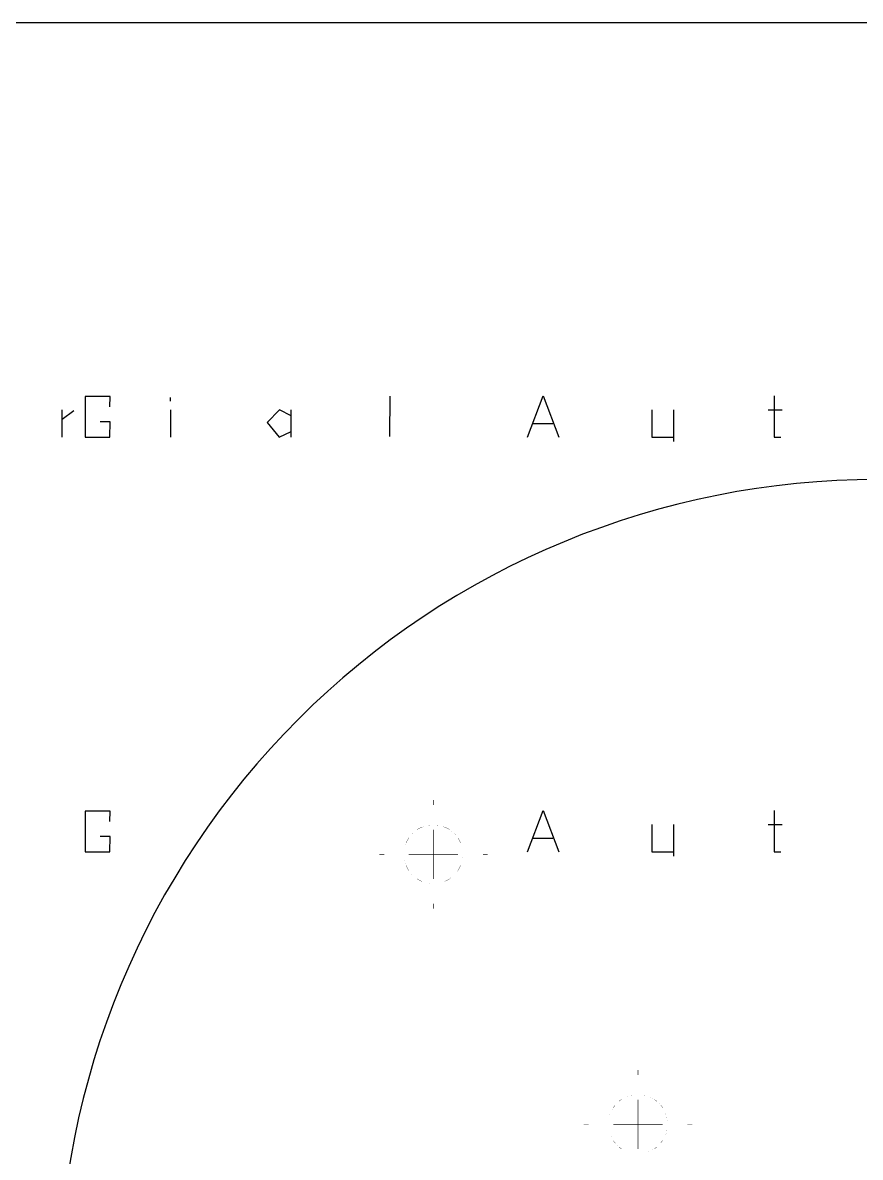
# Model space of a CAD drawing. Extents: x 0 to 595, y -1 to 841.
# Drawn here: x 305.9 to 390.9, y 726.2 to 841.4 of the extents above; entities that cross this region are included whole.
import ezdxf

# ---------------------------------------------------------------- set-up
doc = ezdxf.new("R2010")
doc.units = 0
doc.header["$MEASUREMENT"] = 0
doc.header["$XCLIPFRAME"] = 2
doc.linetypes.add('atContinuous2', pattern=[0])
for name, color, linetype in [('at_Entity', 7, 'Continuous'), ('at_Solid', 7, 'Continuous'), ('at_Text', 7, 'Continuous')]:
    doc.layers.add(name, color=color, linetype=linetype)
picture_1 = doc.add_image_def('image1.jpg', size_in_pixel=(1446, 2048))

msp = doc.modelspace()

# ---------------------------------------------------------------- linework, layer by layer
at = {"color": 28}
for p, q in [((357.09, 757.2), (358.69, 761.41)), ((358.69, 761.41), (360.3, 757.2)), ((382.12, 761.41), (382.12, 757.2)), ((369.71, 759.98), (369.71, 757.2)), ((371.92, 759.98), (371.92, 756.78)), ((381.51, 760), (382.93, 760)), ((357.68, 758.6), (359.69, 758.6)), ((369.71, 757.2), (371.92, 757.2)), ((382.12, 757.2), (382.79, 757.2))]:
    msp.add_line(p, q, dxfattribs=at)
at = {"layer": 'at_Entity', "color": 28}
for p, q in [((320.9, 802.95), (320.9, 803.33)), ((343.14, 803.47), (343.12, 799.36)), ((309.86, 802.05), (309.86, 799.28)), ((309.89, 801.12), (311.07, 802.01)), ((320.88, 802.07), (320.88, 799.28)), ((331.96, 802.05), (330.7, 800.79)), ((333.12, 801.46), (331.96, 802.05)), ((333.11, 802.07), (333.11, 799.3)), ((330.7, 800.79), (331.93, 799.28)), ((331.93, 799.28), (333.12, 799.88))]:
    msp.add_line(p, q, dxfattribs=at)
at = {"layer": 'at_Entity', "color": 7}
for points in [[(347.56, 761.96, 0.0508, 0.0508, 0), (347.56, 762.47, 0.0508, 0.0508, 0)], [(346.42, 759.73, 0.00212, 0.00212, 0), (346.44, 759.73, 0.00212, 0.00212, 0), (346.48, 759.75, 0.00212, 0.00212, 0), (346.5, 759.78, 0.00212, 0.00212, 0), (346.55, 759.78, 0.00212, 0.00212, 0), (346.59, 759.8, 0.00212, 0.00212, 0), (346.61, 759.8, 0.00212, 0.00212, 0), (346.65, 759.82, 0.00212, 0.00212, 0), (346.7, 759.82, 0.00212, 0.00212, 0), (346.72, 759.84, 0.00212, 0.00212, 0), (346.76, 759.84, 0.00212, 0.00212, 0), (346.8, 759.86, 0.00212, 0.00212, 0), (346.82, 759.86, 0.00212, 0.00212, 0), (346.86, 759.88, 0.00212, 0.00212, 0), (346.93, 759.88, 0.00212, 0.00212, 0), (346.97, 759.9, 0.00212, 0.00212, 0), (347.03, 759.9, 0.00212, 0.00212, 0), (347.08, 759.92, 0.00212, 0.00212, 0), (347.18, 759.92, 0.00212, 0.00212, 0), (347.22, 759.95, 0.00212, 0.00212, 0), (347.27, 759.95, 0.00212, 0.00212, 0)], [(347.84, 759.95, 0.00212, 0.00212, 0), (347.88, 759.95, 0.00212, 0.00212, 0), (347.92, 759.92, 0.00212, 0.00212, 0), (348.03, 759.92, 0.00212, 0.00212, 0), (348.07, 759.9, 0.00212, 0.00212, 0), (348.14, 759.9, 0.00212, 0.00212, 0), (348.18, 759.88, 0.00212, 0.00212, 0), (348.24, 759.88, 0.00212, 0.00212, 0), (348.28, 759.86, 0.00212, 0.00212, 0), (348.31, 759.86, 0.00212, 0.00212, 0), (348.35, 759.84, 0.00212, 0.00212, 0), (348.39, 759.84, 0.00212, 0.00212, 0), (348.41, 759.82, 0.00212, 0.00212, 0), (348.45, 759.82, 0.00212, 0.00212, 0), (348.5, 759.8, 0.00212, 0.00212, 0), (348.52, 759.8, 0.00212, 0.00212, 0), (348.56, 759.78, 0.00212, 0.00212, 0), (348.6, 759.78, 0.00212, 0.00212, 0), (348.62, 759.75, 0.00212, 0.00212, 0), (348.67, 759.73, 0.00212, 0.00212, 0), (348.69, 759.73, 0.00212, 0.00212, 0)], [(345.06, 758.63, 0.003, 0.003, 0), (345.09, 758.65, 0.003, 0.003, 0), (345.11, 758.7, 0.003, 0.003, 0), (345.15, 758.74, 0.003, 0.003, 0), (345.17, 758.78, 0.003, 0.003, 0), (345.19, 758.8, 0.003, 0.003, 0), (345.21, 758.84, 0.003, 0.003, 0), (345.26, 758.86, 0.003, 0.003, 0), (345.28, 758.89, 0.003, 0.003, 0), (345.3, 758.93, 0.003, 0.003, 0), (345.32, 758.95, 0.003, 0.003, 0), (345.34, 758.97, 0.003, 0.003, 0), (345.36, 758.99, 0.003, 0.003, 0), (345.38, 759.03, 0.003, 0.003, 0), (345.42, 759.06, 0.003, 0.003, 0), (345.45, 759.08, 0.003, 0.003, 0), (345.47, 759.1, 0.003, 0.003, 0), (345.49, 759.14, 0.003, 0.003, 0), (345.53, 759.16, 0.003, 0.003, 0), (345.55, 759.18, 0.003, 0.003, 0), (345.59, 759.22, 0.003, 0.003, 0), (345.64, 759.25, 0.003, 0.003, 0), (345.66, 759.27, 0.003, 0.003, 0), (345.68, 759.31, 0.003, 0.003, 0), (345.72, 759.33, 0.003, 0.003, 0), (345.74, 759.35, 0.003, 0.003, 0), (345.78, 759.37, 0.003, 0.003, 0), (345.83, 759.42, 0.003, 0.003, 0), (345.87, 759.44, 0.003, 0.003, 0), (345.89, 759.46, 0.003, 0.003, 0)], [(345.89, 759.46, 0.0294, 0.0294, 0), (346.14, 759.61, 0.0294, 0.0294, 0)], [(346.14, 759.61, 0.0303, 0.0303, 0), (346.42, 759.73, 0.0303, 0.0303, 0)], [(347.56, 756.96, 0.0822, 0.0822, 0), (347.56, 759.46, 0.0822, 0.0822, 0)], [(348.69, 759.73, 0.0303, 0.0303, 0), (348.96, 759.61, 0.0303, 0.0303, 0)], [(348.96, 759.61, 0.0294, 0.0294, 0), (349.22, 759.46, 0.0294, 0.0294, 0)], [(349.22, 759.46, 0.003, 0.003, 0), (349.24, 759.44, 0.003, 0.003, 0), (349.28, 759.42, 0.003, 0.003, 0), (349.32, 759.37, 0.003, 0.003, 0), (349.36, 759.35, 0.003, 0.003, 0), (349.39, 759.33, 0.003, 0.003, 0), (349.43, 759.31, 0.003, 0.003, 0), (349.45, 759.27, 0.003, 0.003, 0), (349.47, 759.25, 0.003, 0.003, 0), (349.51, 759.22, 0.003, 0.003, 0), (349.53, 759.2, 0.003, 0.003, 0), (349.55, 759.18, 0.003, 0.003, 0), (349.58, 759.16, 0.003, 0.003, 0), (349.62, 759.14, 0.003, 0.003, 0), (349.64, 759.1, 0.003, 0.003, 0), (349.66, 759.08, 0.003, 0.003, 0), (349.68, 759.06, 0.003, 0.003, 0), (349.72, 759.03, 0.003, 0.003, 0), (349.75, 758.99, 0.003, 0.003, 0), (349.77, 758.97, 0.003, 0.003, 0), (349.81, 758.93, 0.003, 0.003, 0), (349.83, 758.89, 0.003, 0.003, 0), (349.85, 758.86, 0.003, 0.003, 0), (349.89, 758.84, 0.003, 0.003, 0), (349.91, 758.8, 0.003, 0.003, 0), (349.94, 758.78, 0.003, 0.003, 0), (349.96, 758.74, 0.003, 0.003, 0), (350, 758.7, 0.003, 0.003, 0), (350.02, 758.65, 0.003, 0.003, 0), (350.04, 758.63, 0.003, 0.003, 0)], [(344.58, 757.26, 0.00212, 0.00212, 0), (344.58, 757.3, 0.00212, 0.00212, 0), (344.6, 757.34, 0.00212, 0.00212, 0), (344.6, 757.45, 0.00212, 0.00212, 0), (344.62, 757.49, 0.00212, 0.00212, 0), (344.62, 757.55, 0.00212, 0.00212, 0), (344.64, 757.59, 0.00212, 0.00212, 0), (344.64, 757.66, 0.00212, 0.00212, 0), (344.66, 757.7, 0.00212, 0.00212, 0), (344.66, 757.72, 0.00212, 0.00212, 0), (344.68, 757.76, 0.00212, 0.00212, 0), (344.68, 757.81, 0.00212, 0.00212, 0), (344.7, 757.83, 0.00212, 0.00212, 0), (344.7, 757.87, 0.00212, 0.00212, 0), (344.73, 757.91, 0.00212, 0.00212, 0), (344.73, 757.93, 0.00212, 0.00212, 0), (344.75, 757.98, 0.00212, 0.00212, 0), (344.75, 758.02, 0.00212, 0.00212, 0), (344.77, 758.04, 0.00212, 0.00212, 0), (344.79, 758.08, 0.00212, 0.00212, 0), (344.79, 758.1, 0.00212, 0.00212, 0)], [(344.79, 758.1, 0.0303, 0.0303, 0), (344.92, 758.38, 0.0303, 0.0303, 0)], [(344.92, 758.38, 0.0294, 0.0294, 0), (345.06, 758.63, 0.0294, 0.0294, 0)], [(350.04, 758.63, 0.0294, 0.0294, 0), (350.19, 758.38, 0.0294, 0.0294, 0)], [(350.19, 758.38, 0.0303, 0.0303, 0), (350.32, 758.1, 0.0303, 0.0303, 0)], [(350.32, 758.1, 0.00212, 0.00212, 0), (350.32, 758.08, 0.00212, 0.00212, 0), (350.34, 758.04, 0.00212, 0.00212, 0), (350.36, 758.02, 0.00212, 0.00212, 0), (350.36, 757.98, 0.00212, 0.00212, 0), (350.38, 757.93, 0.00212, 0.00212, 0), (350.38, 757.91, 0.00212, 0.00212, 0), (350.4, 757.87, 0.00212, 0.00212, 0), (350.4, 757.83, 0.00212, 0.00212, 0), (350.42, 757.81, 0.00212, 0.00212, 0), (350.42, 757.76, 0.00212, 0.00212, 0), (350.44, 757.72, 0.00212, 0.00212, 0), (350.44, 757.7, 0.00212, 0.00212, 0), (350.47, 757.66, 0.00212, 0.00212, 0), (350.47, 757.59, 0.00212, 0.00212, 0), (350.49, 757.55, 0.00212, 0.00212, 0), (350.49, 757.49, 0.00212, 0.00212, 0), (350.51, 757.45, 0.00212, 0.00212, 0), (350.51, 757.34, 0.00212, 0.00212, 0), (350.53, 757.3, 0.00212, 0.00212, 0), (350.53, 757, 0.00212, 0.00212, 0), (350.55, 756.96, 0.00212, 0.00212, 0), (350.53, 756.94, 0.00212, 0.00212, 0), (350.53, 756.64, 0.00212, 0.00212, 0), (350.51, 756.6, 0.00212, 0.00212, 0), (350.51, 756.49, 0.00212, 0.00212, 0), (350.49, 756.45, 0.00212, 0.00212, 0), (350.49, 756.39, 0.00212, 0.00212, 0), (350.47, 756.34, 0.00212, 0.00212, 0), (350.47, 756.28, 0.00212, 0.00212, 0), (350.44, 756.24, 0.00212, 0.00212, 0), (350.44, 756.22, 0.00212, 0.00212, 0), (350.42, 756.18, 0.00212, 0.00212, 0), (350.42, 756.13, 0.00212, 0.00212, 0), (350.4, 756.11, 0.00212, 0.00212, 0), (350.4, 756.07, 0.00212, 0.00212, 0), (350.38, 756.03, 0.00212, 0.00212, 0), (350.38, 756.01, 0.00212, 0.00212, 0), (350.36, 755.96, 0.00212, 0.00212, 0), (350.36, 755.92, 0.00212, 0.00212, 0), (350.34, 755.9, 0.00212, 0.00212, 0), (350.32, 755.86, 0.00212, 0.00212, 0), (350.32, 755.84, 0.00212, 0.00212, 0)], [(342.57, 756.96, 0.0508, 0.0508, 0), (342.06, 756.96, 0.0508, 0.0508, 0)], [(344.79, 755.84, 0.00212, 0.00212, 0), (344.79, 755.86, 0.00212, 0.00212, 0), (344.77, 755.9, 0.00212, 0.00212, 0), (344.75, 755.92, 0.00212, 0.00212, 0), (344.75, 755.96, 0.00212, 0.00212, 0), (344.73, 756.01, 0.00212, 0.00212, 0), (344.73, 756.03, 0.00212, 0.00212, 0), (344.7, 756.07, 0.00212, 0.00212, 0), (344.7, 756.11, 0.00212, 0.00212, 0), (344.68, 756.13, 0.00212, 0.00212, 0), (344.68, 756.18, 0.00212, 0.00212, 0), (344.66, 756.22, 0.00212, 0.00212, 0), (344.66, 756.24, 0.00212, 0.00212, 0), (344.64, 756.28, 0.00212, 0.00212, 0), (344.64, 756.34, 0.00212, 0.00212, 0), (344.62, 756.39, 0.00212, 0.00212, 0), (344.62, 756.45, 0.00212, 0.00212, 0), (344.6, 756.49, 0.00212, 0.00212, 0), (344.6, 756.6, 0.00212, 0.00212, 0), (344.58, 756.64, 0.00212, 0.00212, 0), (344.58, 756.68, 0.00212, 0.00212, 0)], [(347.56, 756.96, 0.0822, 0.0822, 0), (345.06, 756.96, 0.0822, 0.0822, 0)], [(347.56, 756.96, 0.0822, 0.0822, 0), (347.56, 754.46, 0.0822, 0.0822, 0)], [(347.56, 756.96, 0.0822, 0.0822, 0), (350.06, 756.96, 0.0822, 0.0822, 0)], [(352.58, 756.96, 0.0487, 0.0487, 0), (353.07, 756.96, 0.0487, 0.0487, 0)], [(344.92, 755.56, 0.0303, 0.0303, 0), (344.79, 755.84, 0.0303, 0.0303, 0)], [(345.06, 755.31, 0.0294, 0.0294, 0), (344.92, 755.56, 0.0294, 0.0294, 0)], [(345.89, 754.48, 0.003, 0.003, 0), (345.87, 754.5, 0.003, 0.003, 0), (345.83, 754.52, 0.003, 0.003, 0), (345.78, 754.57, 0.003, 0.003, 0), (345.74, 754.59, 0.003, 0.003, 0), (345.72, 754.61, 0.003, 0.003, 0), (345.68, 754.63, 0.003, 0.003, 0), (345.66, 754.67, 0.003, 0.003, 0), (345.64, 754.69, 0.003, 0.003, 0), (345.59, 754.71, 0.003, 0.003, 0), (345.57, 754.73, 0.003, 0.003, 0), (345.55, 754.76, 0.003, 0.003, 0), (345.53, 754.78, 0.003, 0.003, 0), (345.49, 754.8, 0.003, 0.003, 0), (345.47, 754.84, 0.003, 0.003, 0), (345.45, 754.86, 0.003, 0.003, 0), (345.42, 754.88, 0.003, 0.003, 0), (345.38, 754.9, 0.003, 0.003, 0), (345.36, 754.95, 0.003, 0.003, 0), (345.34, 754.97, 0.003, 0.003, 0), (345.32, 754.99, 0.003, 0.003, 0), (345.3, 755.01, 0.003, 0.003, 0), (345.28, 755.05, 0.003, 0.003, 0), (345.26, 755.07, 0.003, 0.003, 0), (345.21, 755.09, 0.003, 0.003, 0), (345.19, 755.14, 0.003, 0.003, 0), (345.17, 755.16, 0.003, 0.003, 0), (345.15, 755.2, 0.003, 0.003, 0), (345.13, 755.22, 0.003, 0.003, 0), (345.11, 755.24, 0.003, 0.003, 0), (345.09, 755.29, 0.003, 0.003, 0), (345.06, 755.31, 0.003, 0.003, 0)], [(350.04, 755.31, 0.003, 0.003, 0), (350.02, 755.29, 0.003, 0.003, 0), (350, 755.24, 0.003, 0.003, 0), (349.98, 755.22, 0.003, 0.003, 0), (349.96, 755.2, 0.003, 0.003, 0), (349.94, 755.16, 0.003, 0.003, 0), (349.91, 755.14, 0.003, 0.003, 0), (349.89, 755.09, 0.003, 0.003, 0), (349.85, 755.07, 0.003, 0.003, 0), (349.83, 755.05, 0.003, 0.003, 0), (349.81, 755.01, 0.003, 0.003, 0), (349.75, 754.95, 0.003, 0.003, 0), (349.72, 754.9, 0.003, 0.003, 0), (349.68, 754.88, 0.003, 0.003, 0), (349.66, 754.86, 0.003, 0.003, 0), (349.64, 754.84, 0.003, 0.003, 0), (349.62, 754.8, 0.003, 0.003, 0), (349.58, 754.78, 0.003, 0.003, 0), (349.55, 754.76, 0.003, 0.003, 0), (349.53, 754.73, 0.003, 0.003, 0), (349.51, 754.71, 0.003, 0.003, 0), (349.47, 754.69, 0.003, 0.003, 0), (349.45, 754.67, 0.003, 0.003, 0), (349.43, 754.63, 0.003, 0.003, 0), (349.39, 754.61, 0.003, 0.003, 0), (349.36, 754.59, 0.003, 0.003, 0), (349.32, 754.57, 0.003, 0.003, 0), (349.28, 754.52, 0.003, 0.003, 0), (349.24, 754.5, 0.003, 0.003, 0), (349.22, 754.48, 0.003, 0.003, 0)], [(350.19, 755.56, 0.0294, 0.0294, 0), (350.04, 755.31, 0.0294, 0.0294, 0)], [(350.32, 755.84, 0.0303, 0.0303, 0), (350.19, 755.56, 0.0303, 0.0303, 0)], [(346.14, 754.33, 0.0294, 0.0294, 0), (345.89, 754.48, 0.0294, 0.0294, 0)], [(346.42, 754.21, 0.0303, 0.0303, 0), (346.14, 754.33, 0.0303, 0.0303, 0)], [(348.69, 754.21, 0.00212, 0.00212, 0), (348.67, 754.21, 0.00212, 0.00212, 0), (348.62, 754.18, 0.00212, 0.00212, 0), (348.6, 754.16, 0.00212, 0.00212, 0), (348.56, 754.16, 0.00212, 0.00212, 0), (348.52, 754.14, 0.00212, 0.00212, 0), (348.5, 754.14, 0.00212, 0.00212, 0), (348.45, 754.12, 0.00212, 0.00212, 0), (348.41, 754.12, 0.00212, 0.00212, 0), (348.39, 754.1, 0.00212, 0.00212, 0), (348.35, 754.1, 0.00212, 0.00212, 0), (348.31, 754.08, 0.00212, 0.00212, 0), (348.28, 754.08, 0.00212, 0.00212, 0), (348.24, 754.06, 0.00212, 0.00212, 0), (348.18, 754.06, 0.00212, 0.00212, 0), (348.14, 754.04, 0.00212, 0.00212, 0), (348.07, 754.04, 0.00212, 0.00212, 0), (348.03, 754.01, 0.00212, 0.00212, 0), (347.92, 754.01, 0.00212, 0.00212, 0), (347.88, 753.99, 0.00212, 0.00212, 0), (347.58, 753.99, 0.00212, 0.00212, 0), (347.56, 753.97, 0.00212, 0.00212, 0), (347.52, 753.99, 0.00212, 0.00212, 0), (347.22, 753.99, 0.00212, 0.00212, 0), (347.18, 754.01, 0.00212, 0.00212, 0), (347.08, 754.01, 0.00212, 0.00212, 0), (347.03, 754.04, 0.00212, 0.00212, 0), (346.97, 754.04, 0.00212, 0.00212, 0), (346.93, 754.06, 0.00212, 0.00212, 0), (346.86, 754.06, 0.00212, 0.00212, 0), (346.82, 754.08, 0.00212, 0.00212, 0), (346.8, 754.08, 0.00212, 0.00212, 0), (346.76, 754.1, 0.00212, 0.00212, 0), (346.72, 754.1, 0.00212, 0.00212, 0), (346.7, 754.12, 0.00212, 0.00212, 0), (346.65, 754.12, 0.00212, 0.00212, 0), (346.61, 754.14, 0.00212, 0.00212, 0), (346.59, 754.14, 0.00212, 0.00212, 0), (346.55, 754.16, 0.00212, 0.00212, 0), (346.5, 754.16, 0.00212, 0.00212, 0), (346.48, 754.18, 0.00212, 0.00212, 0), (346.44, 754.21, 0.00212, 0.00212, 0), (346.42, 754.21, 0.00212, 0.00212, 0)], [(348.96, 754.33, 0.0303, 0.0303, 0), (348.69, 754.21, 0.0303, 0.0303, 0)], [(349.22, 754.48, 0.0294, 0.0294, 0), (348.96, 754.33, 0.0294, 0.0294, 0)], [(347.56, 751.96, 0.0508, 0.0508, 0), (347.56, 751.45, 0.0508, 0.0508, 0)], [(368.32, 734.57, 0.0508, 0.0508, 0), (368.32, 735.08, 0.0508, 0.0508, 0)], [(366.65, 732.09, 0.00212, 0.00212, 0), (366.67, 732.11, 0.00212, 0.00212, 0), (366.71, 732.11, 0.00212, 0.00212, 0), (366.73, 732.14, 0.00212, 0.00212, 0), (366.75, 732.16, 0.00212, 0.00212, 0), (366.8, 732.18, 0.00212, 0.00212, 0), (366.84, 732.2, 0.00212, 0.00212, 0), (366.86, 732.22, 0.00212, 0.00212, 0), (366.9, 732.24, 0.00212, 0.00212, 0), (366.92, 732.26, 0.00212, 0.00212, 0), (366.96, 732.26, 0.00212, 0.00212, 0), (366.99, 732.28, 0.00212, 0.00212, 0), (367.03, 732.31, 0.00212, 0.00212, 0), (367.05, 732.33, 0.00212, 0.00212, 0), (367.09, 732.33, 0.00212, 0.00212, 0), (367.13, 732.35, 0.00212, 0.00212, 0), (367.16, 732.37, 0.00212, 0.00212, 0), (367.2, 732.37, 0.00212, 0.00212, 0), (367.22, 732.39, 0.00212, 0.00212, 0), (367.26, 732.41, 0.00212, 0.00212, 0), (367.3, 732.41, 0.00212, 0.00212, 0), (367.32, 732.43, 0.00212, 0.00212, 0), (367.37, 732.43, 0.00212, 0.00212, 0), (367.41, 732.45, 0.00212, 0.00212, 0), (367.43, 732.45, 0.00212, 0.00212, 0), (367.47, 732.47, 0.00212, 0.00212, 0), (367.52, 732.47, 0.00212, 0.00212, 0), (367.54, 732.5, 0.00212, 0.00212, 0), (367.58, 732.5, 0.00212, 0.00212, 0), (367.62, 732.52, 0.00212, 0.00212, 0), (367.68, 732.52, 0.00212, 0.00212, 0), (367.73, 732.54, 0.00212, 0.00212, 0), (367.79, 732.54, 0.00212, 0.00212, 0), (367.83, 732.56, 0.00212, 0.00212, 0), (367.94, 732.56, 0.00212, 0.00212, 0), (367.98, 732.58, 0.00212, 0.00212, 0), (368.02, 732.58, 0.00212, 0.00212, 0)], [(368.6, 732.58, 0.00212, 0.00212, 0), (368.64, 732.58, 0.00212, 0.00212, 0), (368.68, 732.56, 0.00212, 0.00212, 0), (368.79, 732.56, 0.00212, 0.00212, 0), (368.83, 732.54, 0.00212, 0.00212, 0), (368.89, 732.54, 0.00212, 0.00212, 0), (368.93, 732.52, 0.00212, 0.00212, 0), (369, 732.52, 0.00212, 0.00212, 0), (369.04, 732.5, 0.00212, 0.00212, 0), (369.08, 732.5, 0.00212, 0.00212, 0), (369.1, 732.47, 0.00212, 0.00212, 0), (369.15, 732.47, 0.00212, 0.00212, 0), (369.19, 732.45, 0.00212, 0.00212, 0), (369.21, 732.45, 0.00212, 0.00212, 0), (369.25, 732.43, 0.00212, 0.00212, 0), (369.29, 732.43, 0.00212, 0.00212, 0), (369.32, 732.41, 0.00212, 0.00212, 0), (369.36, 732.41, 0.00212, 0.00212, 0), (369.4, 732.39, 0.00212, 0.00212, 0), (369.42, 732.37, 0.00212, 0.00212, 0), (369.46, 732.37, 0.00212, 0.00212, 0), (369.49, 732.35, 0.00212, 0.00212, 0), (369.53, 732.33, 0.00212, 0.00212, 0), (369.57, 732.33, 0.00212, 0.00212, 0), (369.59, 732.31, 0.00212, 0.00212, 0), (369.63, 732.28, 0.00212, 0.00212, 0), (369.65, 732.26, 0.00212, 0.00212, 0), (369.7, 732.26, 0.00212, 0.00212, 0), (369.72, 732.24, 0.00212, 0.00212, 0), (369.76, 732.22, 0.00212, 0.00212, 0), (369.78, 732.2, 0.00212, 0.00212, 0), (369.87, 732.16, 0.00212, 0.00212, 0), (369.89, 732.14, 0.00212, 0.00212, 0), (369.91, 732.11, 0.00212, 0.00212, 0), (369.95, 732.11, 0.00212, 0.00212, 0), (369.97, 732.09, 0.00212, 0.00212, 0)], [(365.31, 729.87, 0.00212, 0.00212, 0), (365.31, 729.91, 0.00212, 0.00212, 0), (365.33, 729.95, 0.00212, 0.00212, 0), (365.33, 730.06, 0.00212, 0.00212, 0), (365.36, 730.1, 0.00212, 0.00212, 0), (365.36, 730.17, 0.00212, 0.00212, 0), (365.38, 730.21, 0.00212, 0.00212, 0), (365.38, 730.27, 0.00212, 0.00212, 0), (365.4, 730.31, 0.00212, 0.00212, 0), (365.4, 730.36, 0.00212, 0.00212, 0), (365.42, 730.38, 0.00212, 0.00212, 0), (365.42, 730.42, 0.00212, 0.00212, 0), (365.44, 730.46, 0.00212, 0.00212, 0), (365.44, 730.48, 0.00212, 0.00212, 0), (365.46, 730.53, 0.00212, 0.00212, 0), (365.46, 730.57, 0.00212, 0.00212, 0), (365.48, 730.59, 0.00212, 0.00212, 0), (365.48, 730.63, 0.00212, 0.00212, 0), (365.5, 730.67, 0.00212, 0.00212, 0), (365.52, 730.7, 0.00212, 0.00212, 0), (365.52, 730.74, 0.00212, 0.00212, 0), (365.55, 730.76, 0.00212, 0.00212, 0), (365.57, 730.8, 0.00212, 0.00212, 0), (365.57, 730.84, 0.00212, 0.00212, 0), (365.59, 730.86, 0.00212, 0.00212, 0), (365.61, 730.91, 0.00212, 0.00212, 0), (365.63, 730.93, 0.00212, 0.00212, 0), (365.63, 730.97, 0.00212, 0.00212, 0), (365.65, 730.99, 0.00212, 0.00212, 0), (365.67, 731.03, 0.00212, 0.00212, 0), (365.69, 731.06, 0.00212, 0.00212, 0), (365.72, 731.1, 0.00212, 0.00212, 0), (365.74, 731.14, 0.00212, 0.00212, 0), (365.78, 731.18, 0.00212, 0.00212, 0), (365.78, 731.23, 0.00212, 0.00212, 0), (365.8, 731.25, 0.00212, 0.00212, 0)], [(365.8, 731.25, 0.0318, 0.0318, 0), (365.99, 731.5, 0.0318, 0.0318, 0)], [(365.99, 731.5, 0.003, 0.003, 0), (366.01, 731.52, 0.003, 0.003, 0), (366.03, 731.54, 0.003, 0.003, 0), (366.05, 731.59, 0.003, 0.003, 0), (366.08, 731.61, 0.003, 0.003, 0), (366.1, 731.63, 0.003, 0.003, 0), (366.14, 731.65, 0.003, 0.003, 0), (366.16, 731.69, 0.003, 0.003, 0), (366.18, 731.71, 0.003, 0.003, 0), (366.2, 731.73, 0.003, 0.003, 0), (366.24, 731.75, 0.003, 0.003, 0), (366.27, 731.8, 0.003, 0.003, 0), (366.29, 731.82, 0.003, 0.003, 0), (366.31, 731.84, 0.003, 0.003, 0), (366.35, 731.86, 0.003, 0.003, 0), (366.37, 731.88, 0.003, 0.003, 0), (366.39, 731.9, 0.003, 0.003, 0)], [(366.39, 731.9, 0.0318, 0.0318, 0), (366.65, 732.09, 0.0318, 0.0318, 0)], [(368.32, 729.57, 0.0822, 0.0822, 0), (368.32, 732.07, 0.0822, 0.0822, 0)], [(369.97, 732.09, 0.0318, 0.0318, 0), (370.23, 731.9, 0.0318, 0.0318, 0)], [(370.23, 731.9, 0.003, 0.003, 0), (370.25, 731.88, 0.003, 0.003, 0), (370.27, 731.86, 0.003, 0.003, 0), (370.31, 731.84, 0.003, 0.003, 0), (370.33, 731.82, 0.003, 0.003, 0), (370.35, 731.8, 0.003, 0.003, 0), (370.37, 731.75, 0.003, 0.003, 0), (370.42, 731.73, 0.003, 0.003, 0), (370.46, 731.69, 0.003, 0.003, 0), (370.48, 731.65, 0.003, 0.003, 0), (370.52, 731.63, 0.003, 0.003, 0), (370.54, 731.61, 0.003, 0.003, 0), (370.57, 731.59, 0.003, 0.003, 0), (370.59, 731.54, 0.003, 0.003, 0), (370.61, 731.52, 0.003, 0.003, 0), (370.63, 731.5, 0.003, 0.003, 0)], [(370.63, 731.5, 0.0318, 0.0318, 0), (370.82, 731.25, 0.0318, 0.0318, 0)], [(370.82, 731.25, 0.00212, 0.00212, 0), (370.84, 731.23, 0.00212, 0.00212, 0), (370.84, 731.18, 0.00212, 0.00212, 0), (370.86, 731.16, 0.00212, 0.00212, 0), (370.88, 731.14, 0.00212, 0.00212, 0), (370.9, 731.1, 0.00212, 0.00212, 0), (370.93, 731.06, 0.00212, 0.00212, 0), (370.95, 731.03, 0.00212, 0.00212, 0), (370.97, 730.99, 0.00212, 0.00212, 0), (370.99, 730.97, 0.00212, 0.00212, 0), (370.99, 730.93, 0.00212, 0.00212, 0), (371.01, 730.91, 0.00212, 0.00212, 0), (371.03, 730.86, 0.00212, 0.00212, 0), (371.05, 730.84, 0.00212, 0.00212, 0), (371.05, 730.8, 0.00212, 0.00212, 0), (371.07, 730.76, 0.00212, 0.00212, 0), (371.09, 730.74, 0.00212, 0.00212, 0), (371.09, 730.7, 0.00212, 0.00212, 0), (371.12, 730.67, 0.00212, 0.00212, 0), (371.14, 730.63, 0.00212, 0.00212, 0), (371.14, 730.59, 0.00212, 0.00212, 0), (371.16, 730.57, 0.00212, 0.00212, 0), (371.16, 730.53, 0.00212, 0.00212, 0), (371.18, 730.48, 0.00212, 0.00212, 0), (371.18, 730.46, 0.00212, 0.00212, 0), (371.2, 730.42, 0.00212, 0.00212, 0), (371.2, 730.38, 0.00212, 0.00212, 0), (371.22, 730.36, 0.00212, 0.00212, 0), (371.22, 730.31, 0.00212, 0.00212, 0), (371.24, 730.27, 0.00212, 0.00212, 0), (371.24, 730.21, 0.00212, 0.00212, 0), (371.26, 730.17, 0.00212, 0.00212, 0), (371.26, 730.1, 0.00212, 0.00212, 0), (371.29, 730.06, 0.00212, 0.00212, 0), (371.29, 729.95, 0.00212, 0.00212, 0), (371.31, 729.91, 0.00212, 0.00212, 0), (371.31, 729.62, 0.00212, 0.00212, 0), (371.33, 729.57, 0.00212, 0.00212, 0), (371.31, 729.55, 0.00212, 0.00212, 0), (371.31, 729.26, 0.00212, 0.00212, 0), (371.29, 729.21, 0.00212, 0.00212, 0), (371.29, 729.11, 0.00212, 0.00212, 0), (371.26, 729.06, 0.00212, 0.00212, 0), (371.26, 729, 0.00212, 0.00212, 0), (371.24, 728.96, 0.00212, 0.00212, 0), (371.24, 728.9, 0.00212, 0.00212, 0), (371.22, 728.85, 0.00212, 0.00212, 0), (371.22, 728.81, 0.00212, 0.00212, 0), (371.2, 728.79, 0.00212, 0.00212, 0), (371.2, 728.75, 0.00212, 0.00212, 0), (371.18, 728.7, 0.00212, 0.00212, 0), (371.18, 728.68, 0.00212, 0.00212, 0), (371.16, 728.64, 0.00212, 0.00212, 0), (371.16, 728.6, 0.00212, 0.00212, 0), (371.14, 728.58, 0.00212, 0.00212, 0), (371.14, 728.54, 0.00212, 0.00212, 0), (371.12, 728.49, 0.00212, 0.00212, 0), (371.09, 728.47, 0.00212, 0.00212, 0), (371.09, 728.43, 0.00212, 0.00212, 0), (371.07, 728.41, 0.00212, 0.00212, 0), (371.05, 728.37, 0.00212, 0.00212, 0), (371.05, 728.32, 0.00212, 0.00212, 0), (371.03, 728.3, 0.00212, 0.00212, 0), (371.01, 728.26, 0.00212, 0.00212, 0), (370.99, 728.24, 0.00212, 0.00212, 0), (370.99, 728.2, 0.00212, 0.00212, 0), (370.97, 728.18, 0.00212, 0.00212, 0), (370.95, 728.13, 0.00212, 0.00212, 0), (370.93, 728.11, 0.00212, 0.00212, 0), (370.9, 728.07, 0.00212, 0.00212, 0), (370.88, 728.03, 0.00212, 0.00212, 0), (370.86, 728.01, 0.00212, 0.00212, 0), (370.84, 727.98, 0.00212, 0.00212, 0), (370.84, 727.94, 0.00212, 0.00212, 0), (370.82, 727.92, 0.00212, 0.00212, 0)], [(363.32, 729.57, 0.0508, 0.0508, 0), (362.81, 729.57, 0.0508, 0.0508, 0)], [(365.8, 727.92, 0.00212, 0.00212, 0), (365.78, 727.94, 0.00212, 0.00212, 0), (365.78, 727.98, 0.00212, 0.00212, 0), (365.74, 728.03, 0.00212, 0.00212, 0), (365.69, 728.11, 0.00212, 0.00212, 0), (365.67, 728.13, 0.00212, 0.00212, 0), (365.65, 728.18, 0.00212, 0.00212, 0), (365.63, 728.2, 0.00212, 0.00212, 0), (365.63, 728.24, 0.00212, 0.00212, 0), (365.61, 728.26, 0.00212, 0.00212, 0), (365.59, 728.3, 0.00212, 0.00212, 0), (365.57, 728.32, 0.00212, 0.00212, 0), (365.57, 728.37, 0.00212, 0.00212, 0), (365.55, 728.41, 0.00212, 0.00212, 0), (365.52, 728.43, 0.00212, 0.00212, 0), (365.52, 728.47, 0.00212, 0.00212, 0), (365.5, 728.49, 0.00212, 0.00212, 0), (365.48, 728.54, 0.00212, 0.00212, 0), (365.48, 728.58, 0.00212, 0.00212, 0), (365.46, 728.6, 0.00212, 0.00212, 0), (365.46, 728.64, 0.00212, 0.00212, 0), (365.44, 728.68, 0.00212, 0.00212, 0), (365.44, 728.7, 0.00212, 0.00212, 0), (365.42, 728.75, 0.00212, 0.00212, 0), (365.42, 728.79, 0.00212, 0.00212, 0), (365.4, 728.81, 0.00212, 0.00212, 0), (365.4, 728.85, 0.00212, 0.00212, 0), (365.38, 728.9, 0.00212, 0.00212, 0), (365.38, 728.96, 0.00212, 0.00212, 0), (365.36, 729, 0.00212, 0.00212, 0), (365.36, 729.06, 0.00212, 0.00212, 0), (365.33, 729.11, 0.00212, 0.00212, 0), (365.33, 729.21, 0.00212, 0.00212, 0), (365.31, 729.26, 0.00212, 0.00212, 0), (365.31, 729.3, 0.00212, 0.00212, 0)], [(368.32, 729.57, 0.0822, 0.0822, 0), (365.82, 729.57, 0.0822, 0.0822, 0)], [(368.32, 729.57, 0.0822, 0.0822, 0), (368.32, 727.07, 0.0822, 0.0822, 0)], [(368.32, 729.57, 0.0822, 0.0822, 0), (370.82, 729.57, 0.0822, 0.0822, 0)], [(373.32, 729.57, 0.0508, 0.0508, 0), (373.83, 729.57, 0.0508, 0.0508, 0)], [(365.99, 727.67, 0.0318, 0.0318, 0), (365.8, 727.92, 0.0318, 0.0318, 0)], [(370.82, 727.92, 0.0318, 0.0318, 0), (370.63, 727.67, 0.0318, 0.0318, 0)], [(366.39, 727.26, 0.003, 0.003, 0), (366.37, 727.29, 0.003, 0.003, 0), (366.35, 727.31, 0.003, 0.003, 0), (366.31, 727.33, 0.003, 0.003, 0), (366.27, 727.37, 0.003, 0.003, 0), (366.24, 727.41, 0.003, 0.003, 0), (366.2, 727.43, 0.003, 0.003, 0), (366.18, 727.45, 0.003, 0.003, 0), (366.16, 727.48, 0.003, 0.003, 0), (366.14, 727.52, 0.003, 0.003, 0), (366.1, 727.54, 0.003, 0.003, 0), (366.08, 727.56, 0.003, 0.003, 0), (366.05, 727.58, 0.003, 0.003, 0), (366.03, 727.62, 0.003, 0.003, 0), (366.01, 727.65, 0.003, 0.003, 0), (365.99, 727.67, 0.003, 0.003, 0)], [(366.65, 727.07, 0.0318, 0.0318, 0), (366.39, 727.26, 0.0318, 0.0318, 0)], [(369.97, 727.07, 0.00212, 0.00212, 0), (369.95, 727.05, 0.00212, 0.00212, 0), (369.91, 727.05, 0.00212, 0.00212, 0), (369.89, 727.03, 0.00212, 0.00212, 0), (369.87, 727.01, 0.00212, 0.00212, 0), (369.82, 726.99, 0.00212, 0.00212, 0), (369.78, 726.97, 0.00212, 0.00212, 0), (369.76, 726.95, 0.00212, 0.00212, 0), (369.72, 726.93, 0.00212, 0.00212, 0), (369.7, 726.9, 0.00212, 0.00212, 0), (369.65, 726.9, 0.00212, 0.00212, 0), (369.63, 726.88, 0.00212, 0.00212, 0), (369.59, 726.86, 0.00212, 0.00212, 0), (369.57, 726.84, 0.00212, 0.00212, 0), (369.53, 726.84, 0.00212, 0.00212, 0), (369.49, 726.82, 0.00212, 0.00212, 0), (369.46, 726.8, 0.00212, 0.00212, 0), (369.42, 726.8, 0.00212, 0.00212, 0), (369.4, 726.78, 0.00212, 0.00212, 0), (369.36, 726.76, 0.00212, 0.00212, 0), (369.32, 726.76, 0.00212, 0.00212, 0), (369.29, 726.73, 0.00212, 0.00212, 0), (369.25, 726.73, 0.00212, 0.00212, 0), (369.21, 726.71, 0.00212, 0.00212, 0), (369.19, 726.71, 0.00212, 0.00212, 0), (369.15, 726.69, 0.00212, 0.00212, 0), (369.1, 726.69, 0.00212, 0.00212, 0), (369.08, 726.67, 0.00212, 0.00212, 0), (369.04, 726.67, 0.00212, 0.00212, 0), (369, 726.65, 0.00212, 0.00212, 0), (368.93, 726.65, 0.00212, 0.00212, 0), (368.89, 726.63, 0.00212, 0.00212, 0), (368.83, 726.63, 0.00212, 0.00212, 0), (368.79, 726.61, 0.00212, 0.00212, 0), (368.68, 726.61, 0.00212, 0.00212, 0), (368.64, 726.59, 0.00212, 0.00212, 0), (368.34, 726.59, 0.00212, 0.00212, 0), (368.32, 726.57, 0.00212, 0.00212, 0), (368.28, 726.59, 0.00212, 0.00212, 0), (367.98, 726.59, 0.00212, 0.00212, 0), (367.94, 726.61, 0.00212, 0.00212, 0), (367.83, 726.61, 0.00212, 0.00212, 0), (367.79, 726.63, 0.00212, 0.00212, 0), (367.73, 726.63, 0.00212, 0.00212, 0), (367.68, 726.65, 0.00212, 0.00212, 0), (367.62, 726.65, 0.00212, 0.00212, 0), (367.58, 726.67, 0.00212, 0.00212, 0), (367.54, 726.67, 0.00212, 0.00212, 0), (367.52, 726.69, 0.00212, 0.00212, 0), (367.47, 726.69, 0.00212, 0.00212, 0), (367.43, 726.71, 0.00212, 0.00212, 0), (367.41, 726.71, 0.00212, 0.00212, 0), (367.37, 726.73, 0.00212, 0.00212, 0), (367.32, 726.73, 0.00212, 0.00212, 0), (367.3, 726.76, 0.00212, 0.00212, 0), (367.26, 726.76, 0.00212, 0.00212, 0), (367.22, 726.78, 0.00212, 0.00212, 0), (367.2, 726.8, 0.00212, 0.00212, 0), (367.16, 726.8, 0.00212, 0.00212, 0), (367.13, 726.82, 0.00212, 0.00212, 0), (367.09, 726.84, 0.00212, 0.00212, 0), (367.05, 726.84, 0.00212, 0.00212, 0), (367.03, 726.86, 0.00212, 0.00212, 0), (366.99, 726.88, 0.00212, 0.00212, 0), (366.96, 726.9, 0.00212, 0.00212, 0), (366.92, 726.9, 0.00212, 0.00212, 0), (366.9, 726.93, 0.00212, 0.00212, 0), (366.86, 726.95, 0.00212, 0.00212, 0), (366.84, 726.97, 0.00212, 0.00212, 0), (366.8, 726.99, 0.00212, 0.00212, 0), (366.75, 727.01, 0.00212, 0.00212, 0), (366.73, 727.03, 0.00212, 0.00212, 0), (366.71, 727.05, 0.00212, 0.00212, 0), (366.67, 727.05, 0.00212, 0.00212, 0), (366.65, 727.07, 0.00212, 0.00212, 0)], [(370.23, 727.26, 0.0318, 0.0318, 0), (369.97, 727.07, 0.0318, 0.0318, 0)], [(370.63, 727.67, 0.003, 0.003, 0), (370.61, 727.65, 0.003, 0.003, 0), (370.59, 727.62, 0.003, 0.003, 0), (370.57, 727.58, 0.003, 0.003, 0), (370.54, 727.56, 0.003, 0.003, 0), (370.52, 727.54, 0.003, 0.003, 0), (370.48, 727.52, 0.003, 0.003, 0), (370.46, 727.48, 0.003, 0.003, 0), (370.42, 727.43, 0.003, 0.003, 0), (370.37, 727.41, 0.003, 0.003, 0), (370.35, 727.37, 0.003, 0.003, 0), (370.33, 727.35, 0.003, 0.003, 0), (370.31, 727.33, 0.003, 0.003, 0), (370.27, 727.31, 0.003, 0.003, 0), (370.25, 727.29, 0.003, 0.003, 0), (370.23, 727.26, 0.003, 0.003, 0)]]:
    msp.add_lwpolyline(points, format="xyseb", dxfattribs=at)
at = {"layer": 'at_Entity', "color": 7, "linetype": 'atContinuous2'}
msp.add_arc((392.55, 711.99), 83, 89.9557, 180.042, dxfattribs=at)
at = {"layer": 'at_Solid', "color": 28}
for p, q in [((357.09, 799.28), (358.69, 803.48)), ((358.69, 803.48), (360.3, 799.28)), ((382.12, 803.48), (382.12, 799.28)), ((369.71, 802.06), (369.71, 799.28)), ((371.92, 802.06), (371.92, 798.86)), ((381.51, 802.08), (382.93, 802.08)), ((357.68, 800.68), (359.69, 800.68)), ((369.71, 799.28), (371.92, 799.28)), ((382.12, 799.28), (382.79, 799.28)), ((314.76, 761.34), (312.22, 761.34)), ((312.22, 761.34), (312.22, 757.2)), ((314.73, 760.28), (314.76, 761.34)), ((314.76, 758.78), (313.75, 758.78)), ((314.73, 757.2), (314.76, 758.78)), ((312.22, 757.2), (314.73, 757.2))]:
    msp.add_line(p, q, dxfattribs=at)
at = {"layer": 'at_Text', "color": 28}
for p, q in [((314.76, 803.42), (312.22, 803.42)), ((312.22, 803.42), (312.22, 799.28)), ((314.73, 802.36), (314.76, 803.42)), ((314.76, 800.85), (313.75, 800.85)), ((314.73, 799.28), (314.76, 800.85)), ((312.22, 799.28), (314.73, 799.28))]:
    msp.add_line(p, q, dxfattribs=at)

# ---------------------------------------------------------------- pictures from other files: only their frames are drawn
image = msp.add_image(picture_1, insert=(0, 0.01), size_in_units=(594.46, 841.54))
image.set_boundary_path([(0.026, 2047.983), (1446.026, 2047.983), (1446.026, -0.017), (0.026, -0.017), (0.026, 2047.983)])

doc.saveas('drawing.dxf')
